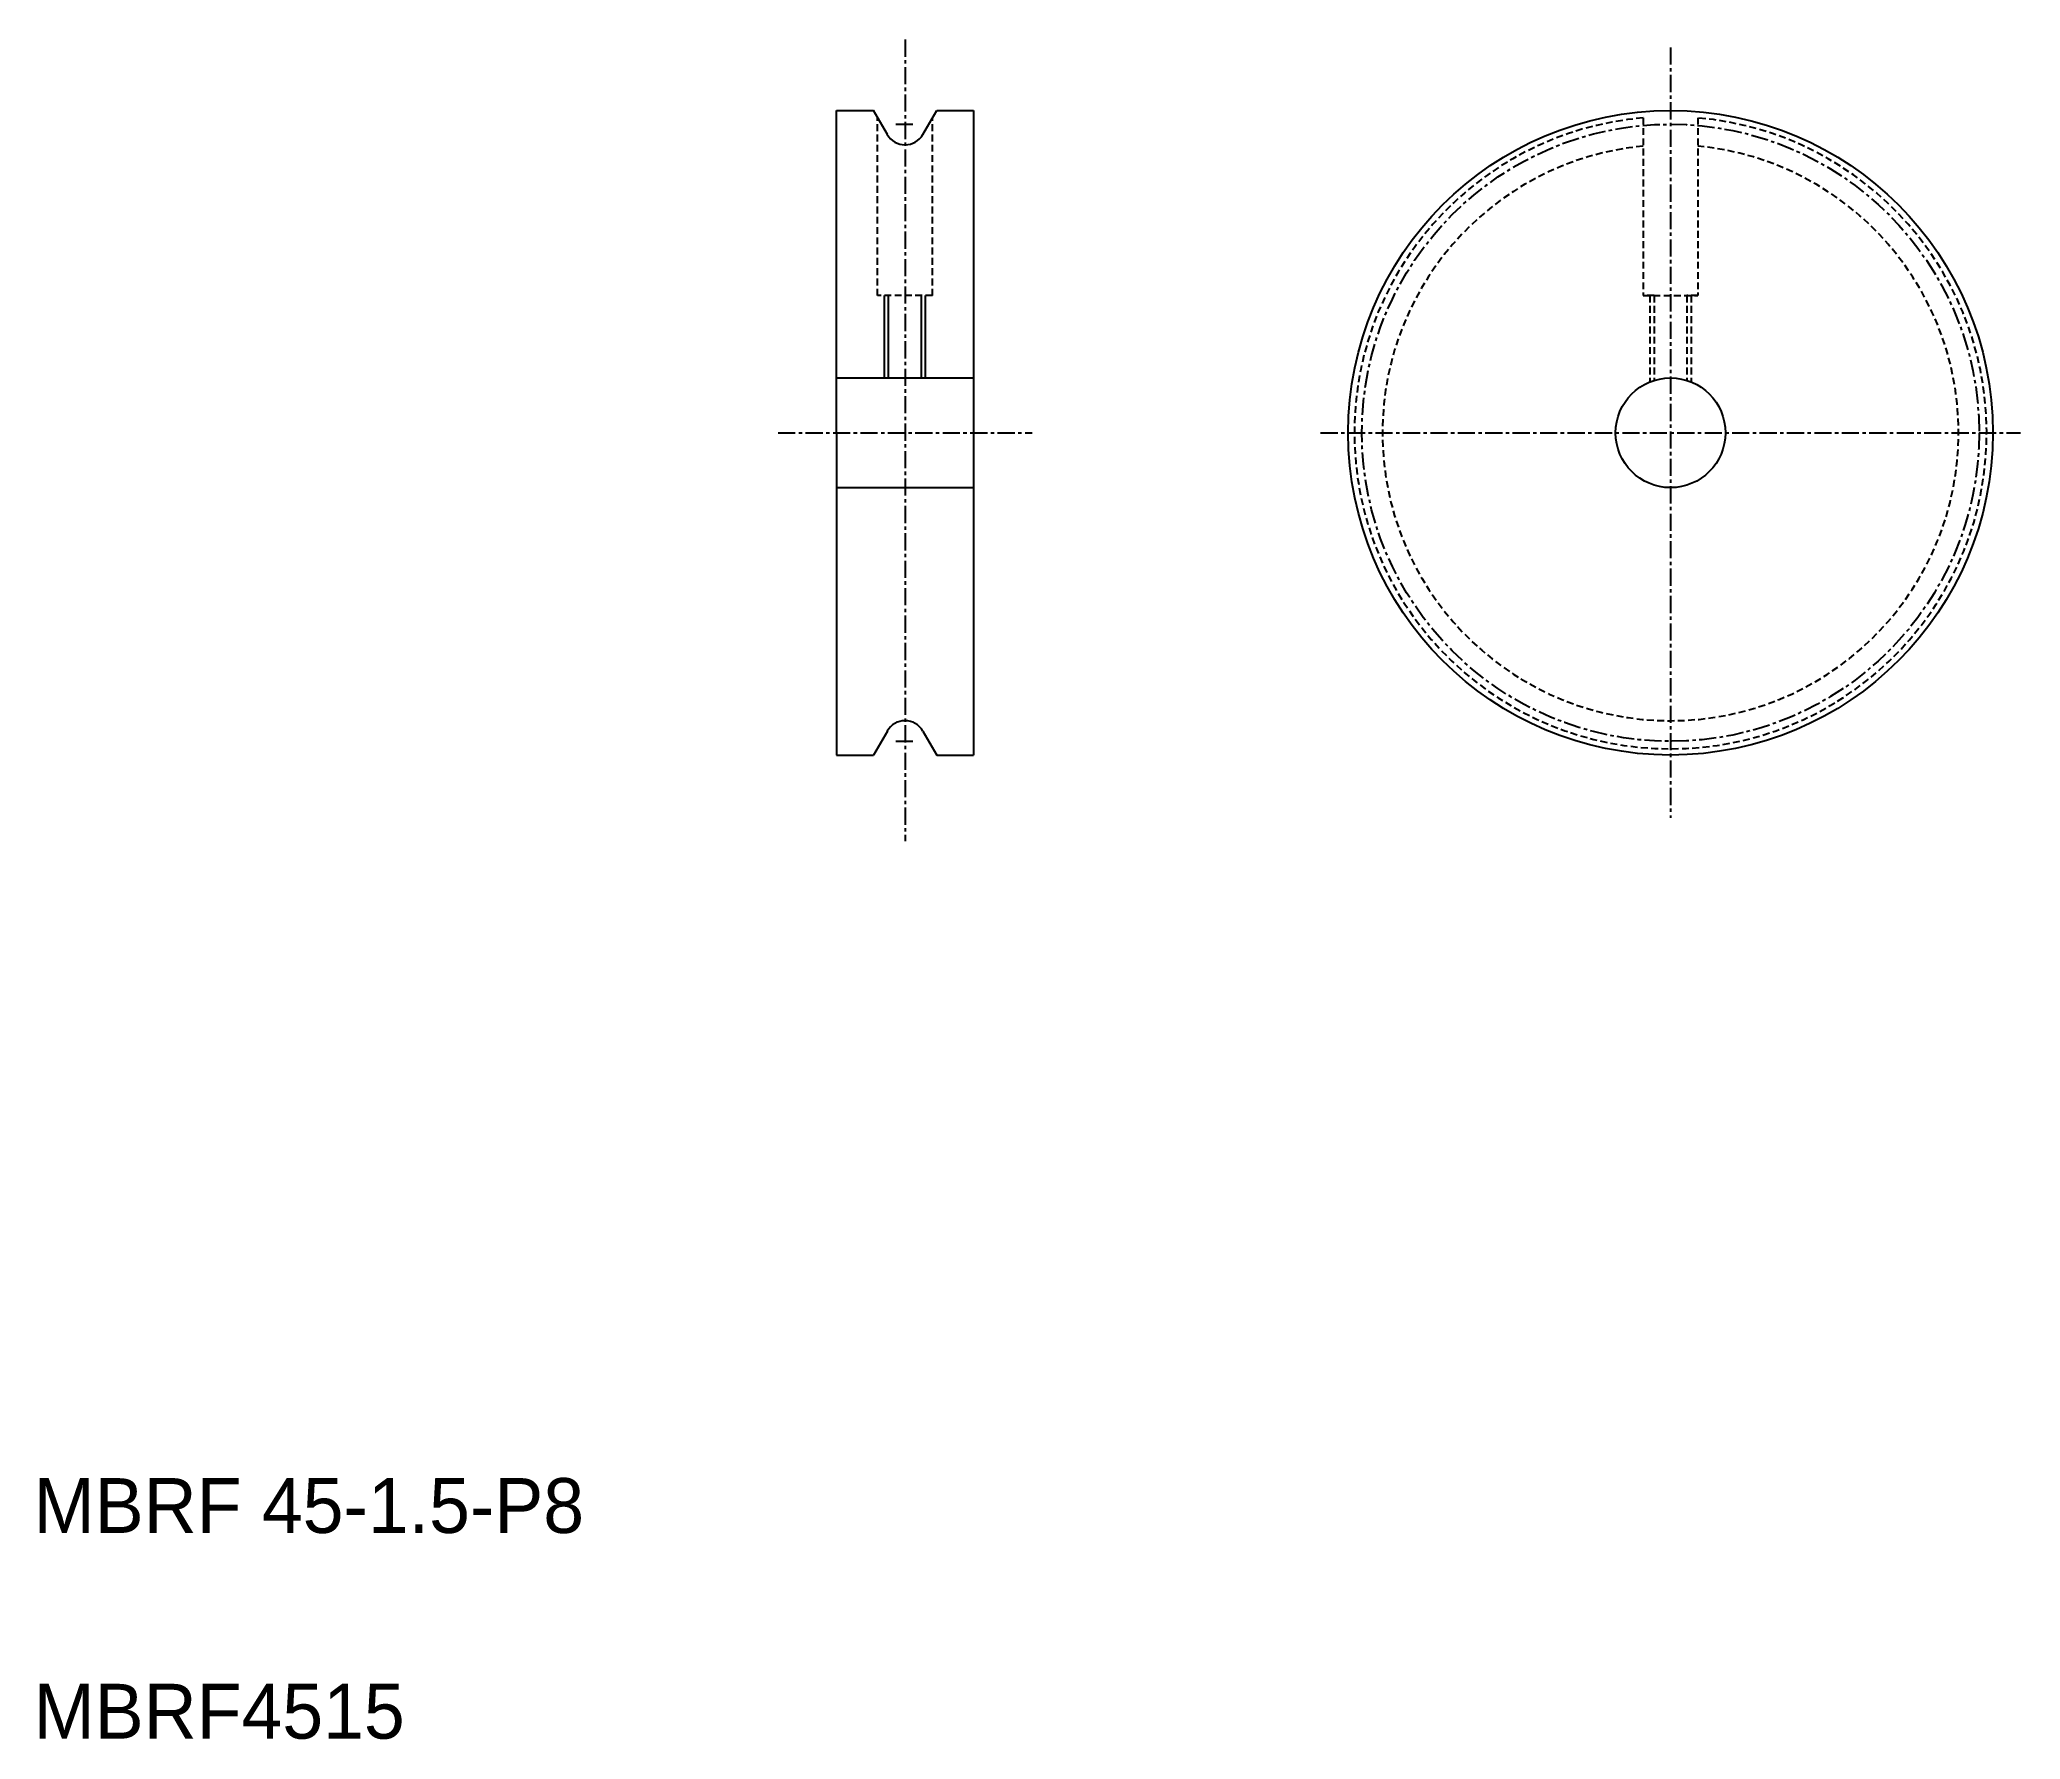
# Model space of a CAD drawing. Extents: x 6 to 151, y 163 to 287.
import ezdxf

# ---------------------------------------------------------------- set-up
doc = ezdxf.new("R2010")
doc.units = 0
doc.linetypes.add('CENTER', pattern=[2, 1.25, -0.25, 0.25, -0.25])
doc.linetypes.add('DASHED', pattern=[0.75, 0.5, -0.25])
doc.layers.get('0').update_dxf_attribs({"linetype": 'CONTINUOUS'})
doc.layers.add('CENTER', color=1, linetype='CENTER')

msp = doc.modelspace()

# ---------------------------------------------------------------- linework, layer by layer
at = {"color": 7, "linetype": 'CONTINUOUS'}
for p, q in [((64.28, 281.59), (66.97, 281.59)), ((64.28, 258.09), (64.28, 281.59)), ((67.99, 279.84), (66.97, 281.59)), ((70.58, 279.84), (71.59, 281.59)), ((71.59, 281.59), (74.28, 281.59)), ((74.28, 281.59), (74.28, 234.59)), ((68.08, 262.09), (68.08, 268.09)), ((70.48, 262.09), (70.48, 268.09)), ((64.28, 262.09), (74.28, 262.09)), ((64.28, 258.09), (64.28, 234.59)), ((64.28, 254.09), (74.28, 254.09)), ((64.28, 252.59), (64.28, 252.59)), ((64.28, 248.59), (64.28, 248.59)), ((67.99, 236.34), (66.97, 234.59)), ((70.58, 236.34), (71.59, 234.59)), ((64.28, 234.59), (66.97, 234.59)), ((71.59, 234.59), (74.28, 234.59)), ((71.59, 234.59), (71.68, 234.59))]:
    msp.add_line(p, q, dxfattribs=at)
at = {"color": 3, "linetype": 'DASHED'}
for p, q in [((67.28, 268.09), (67.28, 281.06)), ((71.28, 268.09), (71.28, 281.06)), ((123.09, 281.06), (123.09, 268.09)), ((127.09, 281.06), (127.09, 268.09)), ((71.28, 268.09), (67.28, 268.09)), ((123.09, 268.09), (123.59, 268.09)), ((123.89, 268.09), (123.09, 268.09)), ((123.09, 268.09), (127.09, 268.09)), ((123.59, 268.09), (123.59, 261.8)), ((123.89, 268.09), (123.89, 261.91)), ((126.29, 268.09), (126.29, 261.91)), ((127.09, 268.09), (126.29, 268.09)), ((126.59, 268.09), (126.59, 261.8))]:
    msp.add_line(p, q, dxfattribs=at)
at = {"color": 3, "linetype": 'CONTINUOUS'}
for p, q in [((67.78, 262.09), (67.78, 268.09)), ((70.78, 262.09), (70.78, 268.09))]:
    msp.add_line(p, q, dxfattribs=at)
at = {"color": 7, "linetype": 'CONTINUOUS'}
for radius in [23.5, 4]:
    msp.add_circle((125.09, 258.09), radius, dxfattribs=at)
at = {"color": 3, "linetype": 'DASHED'}
for radius, start, end in [(23.05, 94.9775, 85.0225), (21, 95.465, 84.535)]:
    msp.add_arc((125.09, 258.09), radius, start, end, dxfattribs=at)
at = {"color": 7, "linetype": 'CONTINUOUS'}
for centre, start, end in [((69.28, 280.59), 210, 330), ((69.28, 235.59), 30, 150)]:
    msp.add_arc(centre, 1.5, start, end, dxfattribs=at)
at = {"layer": 'CENTER', "color": 1, "linetype": 'CENTER'}
for p, q in [((69.28, 286.76), (69.28, 228.32)), ((125.09, 286.19), (125.09, 230)), ((68.6, 280.59), (69.87, 280.59)), ((60.03, 258.09), (78.54, 258.09)), ((99.58, 258.09), (150.6, 258.09)), ((68.6, 235.59), (69.87, 235.59))]:
    msp.add_line(p, q, dxfattribs=at)
msp.add_circle((125.09, 258.09), 22.5, dxfattribs=at)

# ---------------------------------------------------------------- texts
at = {"color": 7, "linetype": 'CONTINUOUS'}
for s, p in [('MBRF 45-1.5-P8', (5.75, 177.86)), ('MBRF4515', (5.75, 162.86))]:
    msp.add_text(s, height=4, dxfattribs=at).set_placement(p)

doc.saveas('drawing.dxf')
